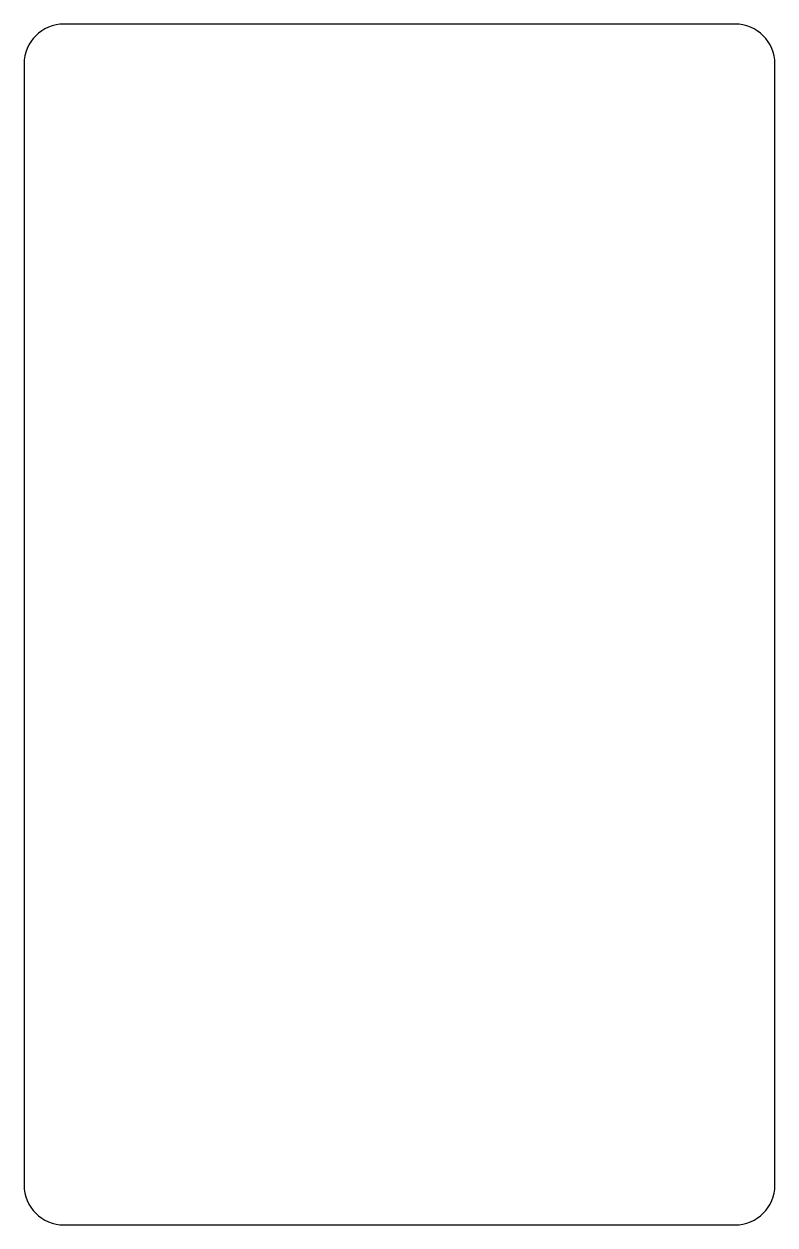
# Model space of a CAD drawing. Extents: x -9.4 to 9.4, y -15 to 15.
import ezdxf

# ---------------------------------------------------------------- set-up
doc = ezdxf.new("R2010")
doc.units = 0
doc.layers.get('0').update_dxf_attribs({"linetype": 'continuous'})

# ---------------------------------------------------------------- blocks, each defined once
blk = doc.blocks.new('FILLET')
at = {"color": 0}
for p, q in [((8.375, 15), (-8.375, 15)), ((-9.375, 14), (-9.375, -14)), ((9.375, -14), (9.375, 14)), ((-8.375, -15), (8.375, -15))]:
    blk.add_line(p, q, dxfattribs=at)
for centre, start, end in [((-8.375, 14), 90, -180), ((8.375, 14), 0, 90), ((-8.375, -14), -180, -90), ((8.375, -14), -90, 0)]:
    blk.add_arc(centre, 1, start, end, dxfattribs=at)

msp = doc.modelspace()

# ---------------------------------------------------------------- block references
at = {"color": 0}
msp.add_blockref('FILLET', (0, 0), dxfattribs=at)

doc.saveas('drawing.dxf')
